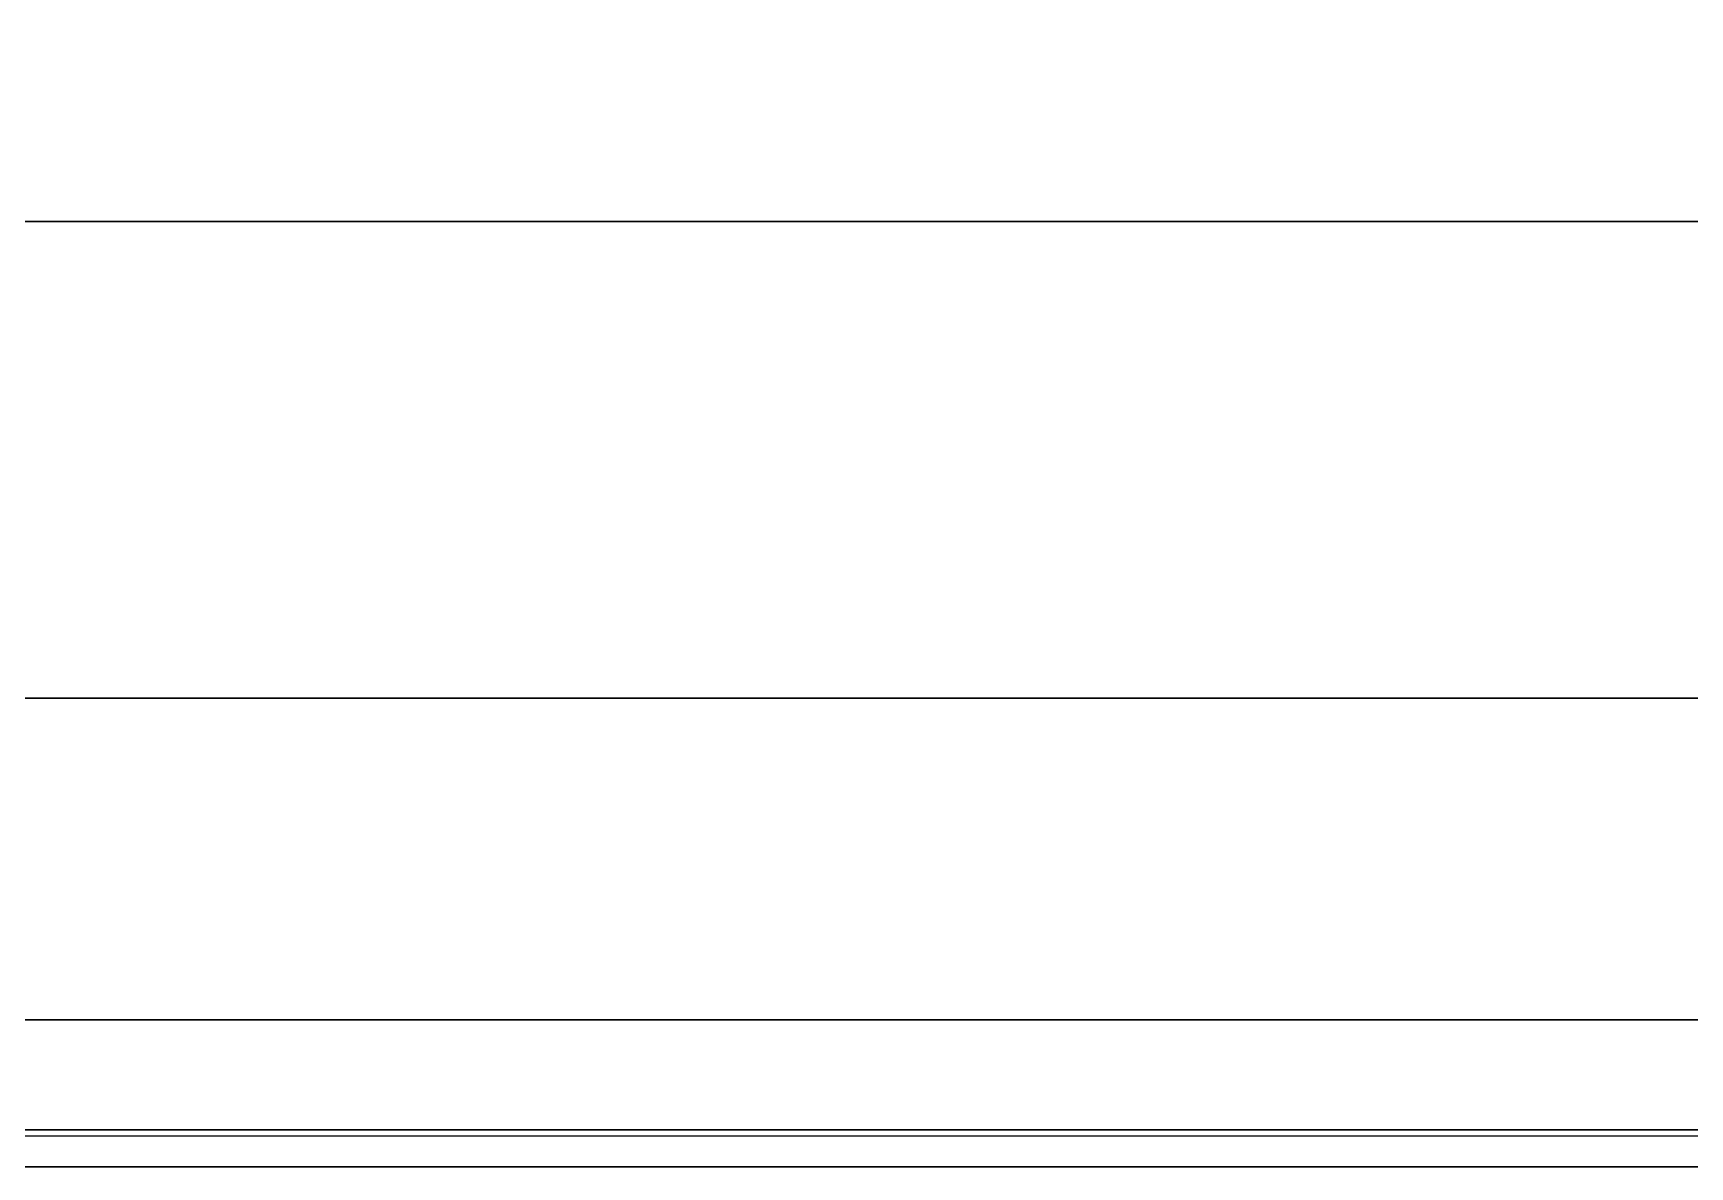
# Model space of a CAD drawing. Extents: x -1 to 863, y -669 to 1.
# Drawn here: x 101.34 to 107.45, y -617.95 to -613.77 of the extents above; entities that cross this region are included whole.
import ezdxf

# ---------------------------------------------------------------- set-up
doc = ezdxf.new("R2010")
doc.units = 0
doc.layers.add('IQ_200_2D', color=1, linetype='Continuous')
doc.layers.add('IQ_200_3D', color=1, linetype='Continuous')

msp = doc.modelspace()

# ---------------------------------------------------------------- linework, layer by layer
at = {"layer": 'IQ_200_2D', "transparency": 33554582}
msp.add_line((10.7571, -617.8326), (851.2429, -617.8326), dxfattribs=at)

# ---------------------------------------------------------------- meshes
at = {"layer": 'IQ_200_3D', "transparency": 33554687}
mesh = msp.add_polyface(dxfattribs=at)
corners = [(0.8027, -597.9207, 1352.5237), (10.7572, -617.8107, 1239.8135), (851.2429, -617.8107, 1239.8135), (861.1973, -597.9207, 1352.5237)]
mesh.append_faces([[corners[k] for k in face] for face in [(0, 1, 2, 3)]])
mesh = msp.add_polyface(dxfattribs=at)
corners = [(851.2429, -617.8107, 1239.8135), (10.7572, -617.8107, 1239.8135), (10.9985, -617.9474, 1237.0811), (11.2353, -617.4056, 1234.3995), (11.453, -616.2189, 1231.9346), (11.6381, -614.4605, 1229.8386), (11.7792, -612.2393, 1228.2416), (11.8675, -609.6926, 1227.242), (11.8975, -606.9781, 1226.9017), (850.1025, -606.9781, 1226.9017), (850.1326, -609.6926, 1227.242), (850.2209, -612.2393, 1228.2416), (850.3619, -614.4605, 1229.8386), (850.547, -616.2189, 1231.9346), (850.7647, -617.4056, 1234.3995), (851.0015, -617.9474, 1237.0811)]
mesh.append_faces([[corners[k] for k in face] for face in [(10, 7, 8, 9)]], dxfattribs={"vtx0": -1})
mesh.append_faces([[corners[k] for k in face] for face in [(14, 3, 4, 13), (15, 2, 3, 14), (13, 4, 5, 12), (12, 5, 6, 11), (11, 6, 7, 10)]], dxfattribs={"vtx0": -1, "vtx2": -1})
mesh.append_faces([[corners[k] for k in face] for face in [(0, 1, 2, 15)]], dxfattribs={"vtx2": -1})

doc.saveas('drawing.dxf')
